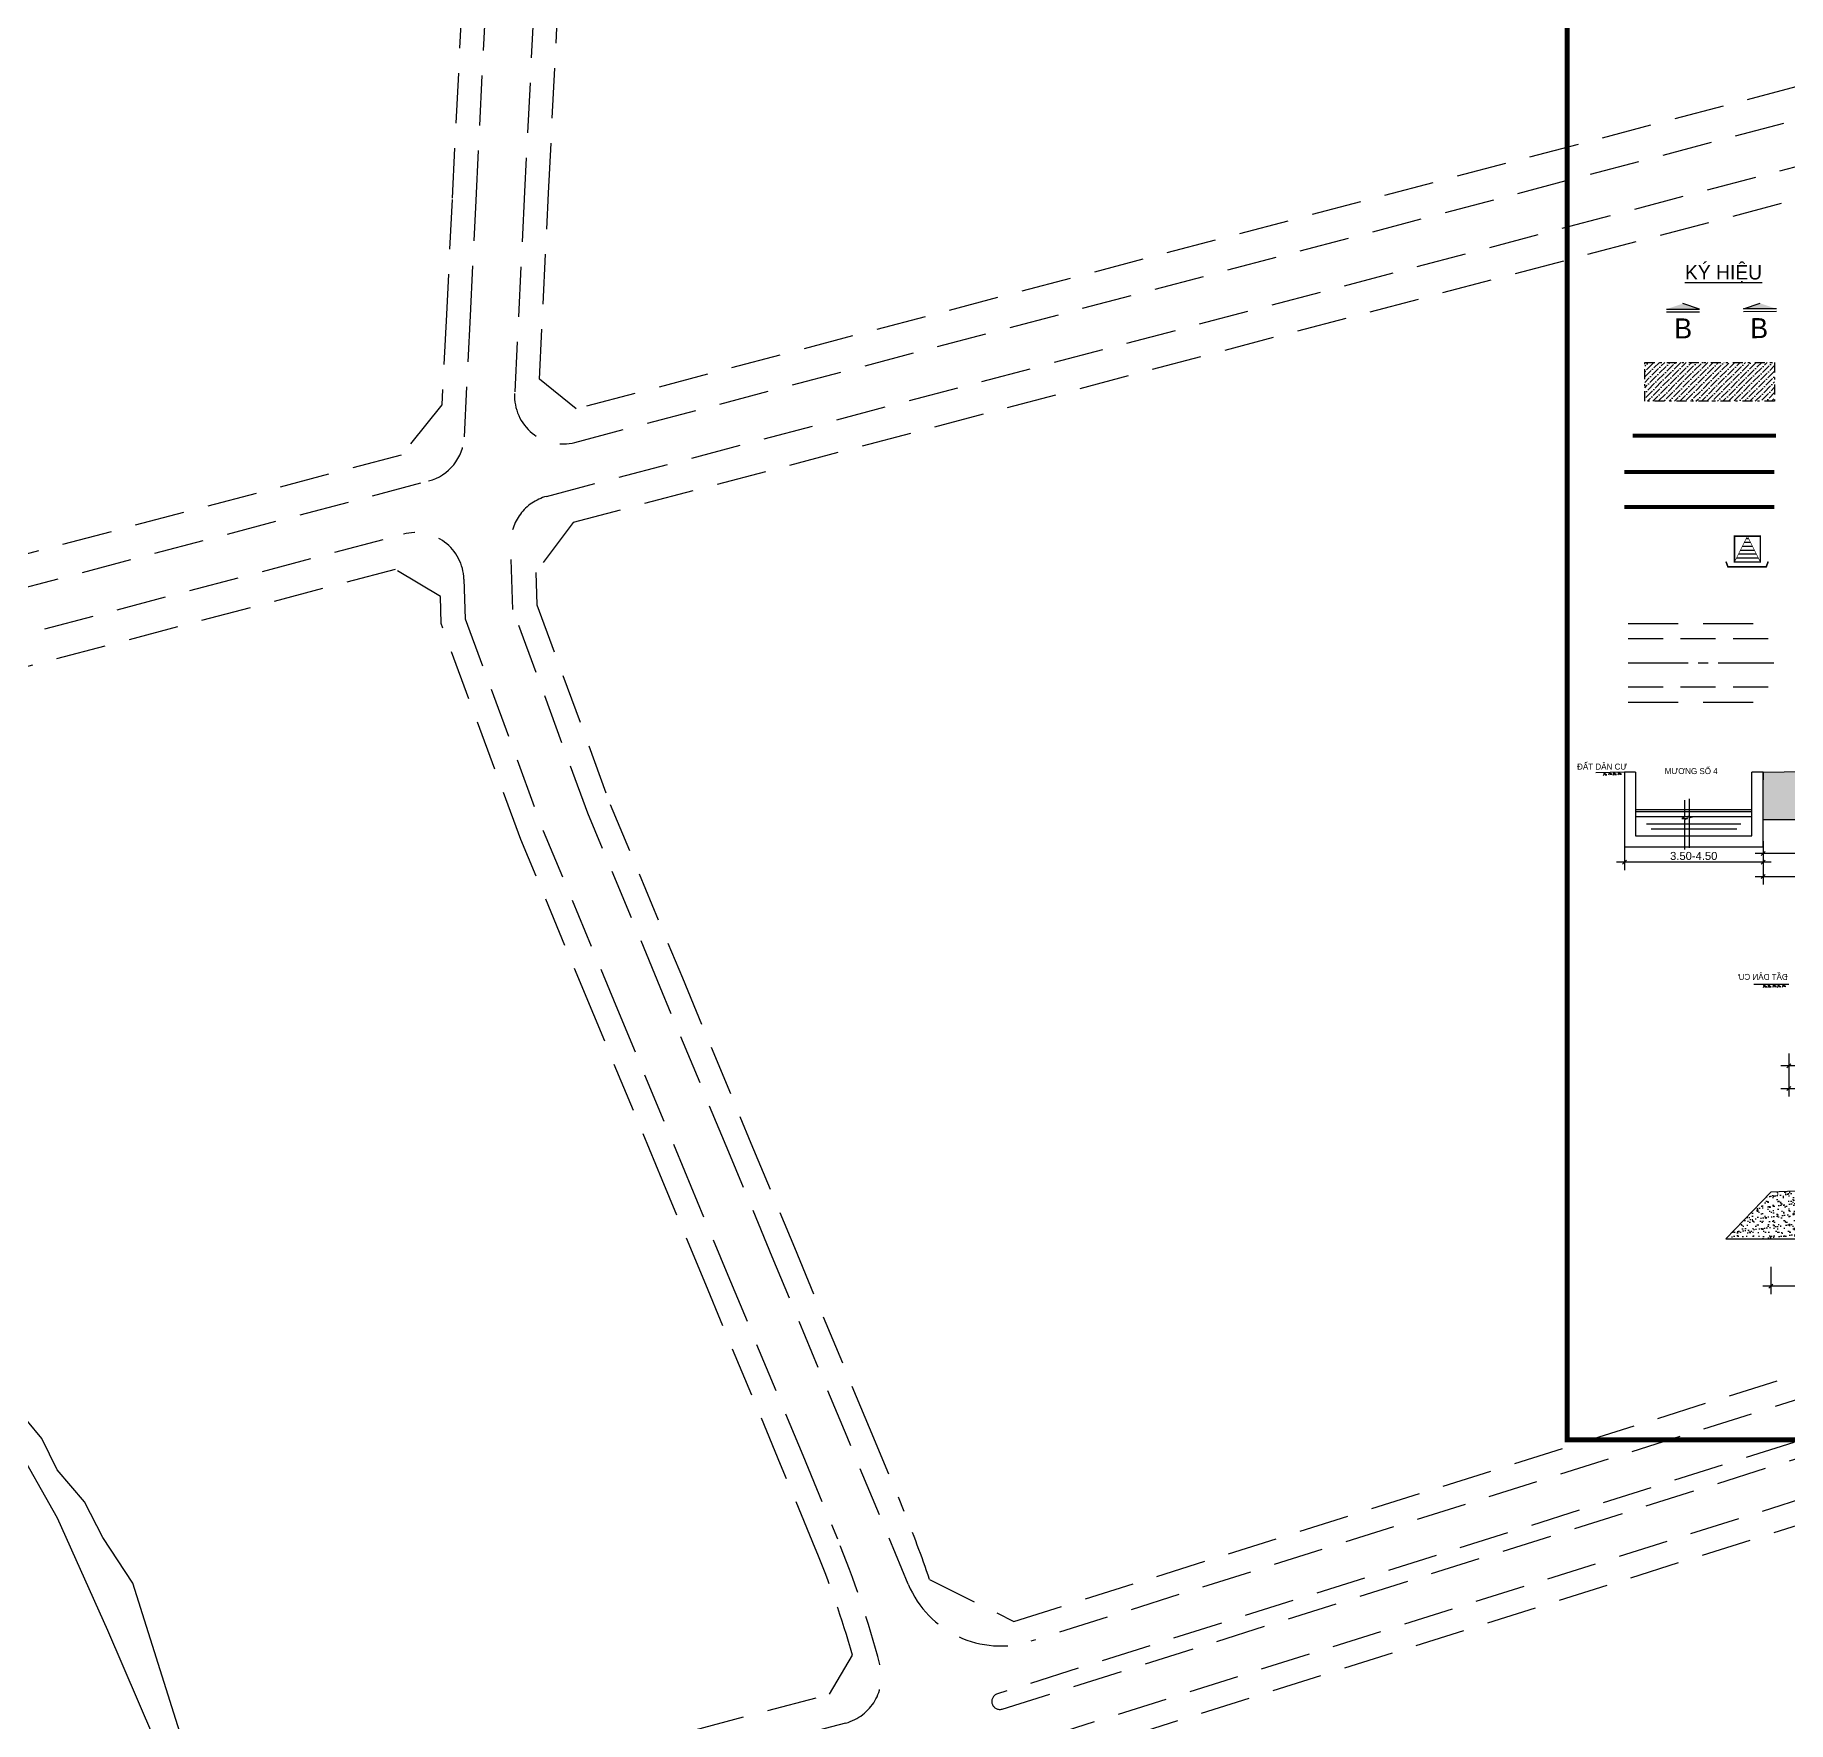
# Model space of a CAD drawing. Header units: metres. Extents: x 566243 to 572707, y 2062953 to 2068466.
# Drawn here: x 567591.1 to 568029.1, y 2065760.6 to 2066182.1 of the extents above; entities that cross this region are included whole.
import ezdxf
from ezdxf.enums import TextEntityAlignment as Align

# ---------------------------------------------------------------- set-up
doc = ezdxf.new("R2010")
doc.units = ezdxf.units.M
for name, pattern in [('CENTER2', [1.125, 0.75, -0.125, 0.125, -0.125]), ('HIDDEN', [0.375, 0.25, -0.125]), ('TIM1', [5.5, 2.5, -1.25, 0.5, -1.25])]:
    doc.linetypes.add(name, pattern=pattern)
doc.layers.get('0').update_dxf_attribs({"linetype": 'CONTINUOUS'})
doc.layers.get('DEFPOINTS').update_dxf_attribs({"linetype": 'CONTINUOUS'})
for name, color, linetype in [('A', 7, 'CONTINUOUS'), ('CHUQUYHOACH', 7, 'CONTINUOUS'), ('ddc', 32, 'CONTINUOUS'), ('DienHT', 1, 'CONTINUOUS'), ('DIENQH', 1, 'CONTINUOUS'), ('hacth', 7, 'CONTINUOUS'), ('Hatch GT', 8, 'CONTINUOUS'), ('Hien trang giao thong', 32, 'CONTINUOUS'), ('Khung ban ve', 7, 'CONTINUOUS'), ('LogDg phu', 7, 'CONTINUOUS'), ('MC', 7, 'CONTINUOUS'), ('neS', 250, 'TUONG_XAY'), ('RANHGIOI', 2, 'HIDDEN'), ('ViaHeSphu', 32, 'CONTINUOUS')]:
    doc.layers.add(name, color=color, linetype=linetype)
doc.styles.add('DIM', font='VNARIALN.ttf')
doc.styles.add('IN', font='VHAVAN.ttf', dxfattribs={"height": 2.5})
doc.styles.get("Standard").update_dxf_attribs({"font": 'VHARIALN.ttf'})
doc.styles.add('VnBlackH', font='VHBLACK.ttf')
doc.linetypes.add('DIEN22KV', pattern='A,12.7,-5.08,["22KV",Standard,S=2.54,R=0,X=-2.54,Y=-1.27],-9.08', length=26.86)
doc.linetypes.add('DIEN35KV', pattern='A,12.7,-5.08,["35KV",Standard,S=2.54,R=0,X=-2.54,Y=-1.27],-9.08', length=26.86)
doc.linetypes.add('TUONG_XAY', pattern='A,0.1,[130,ltypeshp.shx,S=0.15,R=-90,X=0,Y=0.12],0.05,[130,ltypeshp.shx,S=0.15,R=-90,X=-0.05,Y=0.24],0.01,[130,ltypeshp.shx,S=0.12,R=0,X=0.09,Y=0.12],0.01,[130,ltypeshp.shx,S=0.12,R=0,X=-0.22,Y=0.12],2.4', length=2.569999999999999)
doc.dimstyles.new('dimgt2', dxfattribs={"dimtxt": 2, "dimasz": 1, "dimexe": 2, "dimexo": 2, "dimgap": 0.5, "dimtad": 1, "dimdec": 1, "dimlfac": 0.08, "dimzin": 0, "dimdsep": 46, "dimtxsty": 'DIM', "dimblk": 'OBLIQUE', "dimcen": 20, "dimdle": 2, "dimclrd": 97, "dimclre": 97, "dimclrt": 7, "dimadec": 0, "dimazin": 0, "dimtfac": 1, "dimtdec": 1, "dimtofl": 0, "dimtmove": 0, "dimatfit": 3, "dimfxl": 1, "dimtolj": 1, "dimtzin": 0, "dimarcsym": 0})

# ---------------------------------------------------------------- blocks, each defined once
blk = doc.blocks.new('_Oblique')
at = {"color": 0, "linetype": 'ByBlock', "lineweight": -2}
blk.add_line((-0.5, -0.5), (0.5, 0.5), dxfattribs=at)
blk = doc.blocks.new('*D13')
at = {"layer": 'A', "color": 97, "lineweight": -2, "ltscale": 5}
for p, q in [((568024.8249231321, 2065874.292995737), (568024.8249231321, 2065867.51055246)), ((568065.4501938917, 2065874.175155067), (568065.4501938917, 2065867.51055246)), ((568067.4501938917, 2065869.51055246), (568022.8249231321, 2065869.51055246))]:
    blk.add_line(p, q, dxfattribs=at)
at = {"layer": 'DEFPOINTS', "color": 0, "ltscale": 5}
for p in [(568024.8249231321, 2065876.292995737), (568065.4501938917, 2065876.175155067), (568024.8249231321, 2065869.51055246)]:
    blk.add_point(p, dxfattribs=at)
at = {"layer": 'A', "color": 97, "lineweight": -2, "ltscale": 5, "rotation": 180}
blk.add_blockref('_Oblique', (568024.8249231321, 2065869.51055246), dxfattribs=at)
at = {"layer": 'A', "color": 97, "lineweight": -2, "ltscale": 5}
blk.add_blockref('_Oblique', (568065.4501938917, 2065869.51055246), dxfattribs=at)
at = {"layer": 'A', "color": 7, "ltscale": 5, "insert": (568045.1375585119, 2065871.03374482), "char_height": 2, "attachment_point": 5, "style": 'DIM'}
blk.add_mtext('\\A1;3.00 - 6.00', dxfattribs=at)
blk = doc.blocks.new('*D18')
at = {"layer": 'A', "color": 97, "lineweight": -2, "ltscale": 5}
for p, q in [((567988.214809462, 2065980.692459543), (567988.214809462, 2065973.465725805)), ((568022.8747155928, 2065980.692459543), (568022.8747155928, 2065973.465725805)), ((568024.8747155928, 2065975.465725805), (567986.214809462, 2065975.465725805))]:
    blk.add_line(p, q, dxfattribs=at)
at = {"layer": 'DEFPOINTS', "color": 0, "ltscale": 5}
for p in [(567988.214809462, 2065982.692459543), (568022.8747155928, 2065982.692459543), (567988.214809462, 2065975.465725805)]:
    blk.add_point(p, dxfattribs=at)
at = {"layer": 'A', "color": 97, "lineweight": -2, "ltscale": 5, "rotation": 180}
blk.add_blockref('_Oblique', (567988.214809462, 2065975.465725805), dxfattribs=at)
at = {"layer": 'A', "color": 97, "lineweight": -2, "ltscale": 5}
blk.add_blockref('_Oblique', (568022.8747155928, 2065975.465725805), dxfattribs=at)
at = {"layer": 'A', "color": 7, "ltscale": 5, "insert": (568005.5447625273, 2065976.988918165), "char_height": 2, "attachment_point": 5, "style": 'DIM'}
blk.add_mtext('\\A1;3.50-4.50', dxfattribs=at)
blk = doc.blocks.new('*D19')
at = {"layer": 'A', "color": 97, "lineweight": -2, "ltscale": 5}
for p, q in [((568022.8747155928, 2065980.692459543), (568022.8747155928, 2065969.884167688)), ((568110.3751396798, 2065980.692459543), (568110.3751396798, 2065969.884167688)), ((568020.8747155928, 2065971.884167688), (568112.3751396798, 2065971.884167688))]:
    blk.add_line(p, q, dxfattribs=at)
at = {"layer": 'DEFPOINTS', "color": 0, "ltscale": 5}
for p in [(568022.8747155928, 2065982.692459543), (568110.3751396798, 2065982.692459543), (568110.3751396798, 2065971.884167688)]:
    blk.add_point(p, dxfattribs=at)
at = {"layer": 'A', "color": 97, "lineweight": -2, "ltscale": 5, "rotation": 180}
blk.add_blockref('_Oblique', (568022.8747155928, 2065971.884167688), dxfattribs=at)
at = {"layer": 'A', "color": 97, "lineweight": -2, "ltscale": 5}
blk.add_blockref('_Oblique', (568110.3751396798, 2065971.884167688), dxfattribs=at)
at = {"layer": 'A', "color": 7, "ltscale": 5, "insert": (568066.6249276362, 2065973.405995792), "char_height": 2, "attachment_point": 5, "style": 'DIM'}
blk.add_mtext('\\A1;7.0', dxfattribs=at)
blk = doc.blocks.new('*D25')
at = {"layer": 'A', "color": 97, "lineweight": -2, "ltscale": 5}
for p, q in [((568022.8747155928, 2065980.692459543), (568022.8747155928, 2065975.602242251)), ((568044.751550836, 2065982.108522566), (568044.751550836, 2065975.602242251)), ((568046.751550836, 2065977.602242251), (568020.8747155928, 2065977.602242251))]:
    blk.add_line(p, q, dxfattribs=at)
at = {"layer": 'DEFPOINTS', "color": 0, "ltscale": 5}
for p in [(568022.8747155928, 2065982.692459543), (568044.751550836, 2065984.108522566), (568022.8747155928, 2065977.602242251)]:
    blk.add_point(p, dxfattribs=at)
at = {"layer": 'A', "color": 97, "lineweight": -2, "ltscale": 5, "rotation": 180}
blk.add_blockref('_Oblique', (568022.8747155928, 2065977.602242251), dxfattribs=at)
at = {"layer": 'A', "color": 97, "lineweight": -2, "ltscale": 5}
blk.add_blockref('_Oblique', (568044.751550836, 2065977.602242251), dxfattribs=at)
at = {"layer": 'A', "color": 7, "ltscale": 5, "insert": (568033.8131332144, 2065979.123388227), "char_height": 2, "attachment_point": 5, "style": 'DIM'}
blk.add_mtext('\\A1;1.75', dxfattribs=at)
blk = doc.blocks.new('*D29')
at = {"layer": 'A', "color": 97, "lineweight": -2, "ltscale": 5}
for p, q in [((568029.268234831, 2065927.668716721), (568029.268234831, 2065916.860424866)), ((568104.268658918, 2065927.668716721), (568104.268658918, 2065916.860424866)), ((568027.268234831, 2065918.860424866), (568106.268658918, 2065918.860424866))]:
    blk.add_line(p, q, dxfattribs=at)
at = {"layer": 'DEFPOINTS', "color": 0, "ltscale": 5}
for p in [(568029.268234831, 2065929.668716721), (568104.268658918, 2065929.668716721), (568104.268658918, 2065918.860424866)]:
    blk.add_point(p, dxfattribs=at)
at = {"layer": 'A', "color": 97, "lineweight": -2, "ltscale": 5, "rotation": 180}
blk.add_blockref('_Oblique', (568029.268234831, 2065918.860424866), dxfattribs=at)
at = {"layer": 'A', "color": 97, "lineweight": -2, "ltscale": 5}
blk.add_blockref('_Oblique', (568104.268658918, 2065918.860424866), dxfattribs=at)
at = {"layer": 'A', "color": 7, "ltscale": 5, "insert": (568066.7684468746, 2065920.382935098), "char_height": 2, "attachment_point": 5, "style": 'DIM'}
blk.add_mtext('\\A1;6.0', dxfattribs=at)
blk = doc.blocks.new('*D28')
at = {"layer": 'A', "color": 97, "lineweight": -2, "ltscale": 5}
for p, q in [((568029.268234831, 2065927.668716721), (568029.268234831, 2065922.578499429)), ((568044.8950700742, 2065929.084779744), (568044.8950700742, 2065922.578499429)), ((568046.8950700742, 2065924.578499429), (568027.268234831, 2065924.578499429))]:
    blk.add_line(p, q, dxfattribs=at)
at = {"layer": 'DEFPOINTS', "color": 0, "ltscale": 5}
for p in [(568044.8950700742, 2065931.084779744), (568029.268234831, 2065929.668716721), (568029.268234831, 2065924.578499429)]:
    blk.add_point(p, dxfattribs=at)
at = {"layer": 'A', "color": 97, "lineweight": -2, "ltscale": 5, "rotation": 180}
blk.add_blockref('_Oblique', (568029.268234831, 2065924.578499429), dxfattribs=at)
at = {"layer": 'A', "color": 97, "lineweight": -2, "ltscale": 5}
blk.add_blockref('_Oblique', (568044.8950700742, 2065924.578499429), dxfattribs=at)
at = {"layer": 'A', "color": 7, "ltscale": 5, "insert": (568037.0816524527, 2065926.100327533), "char_height": 2, "attachment_point": 5, "style": 'DIM'}
blk.add_mtext('\\A1;1.25', dxfattribs=at)
blk = doc.blocks.new('b')
at = {"layer": 'MC', "linetype": 'Continuous', "extrusion": (3.398234445398685e-17, -4.399193797516771e-09, 1)}
blk.add_hatch(color=6, dxfattribs=at).paths.add_polyline_path([(-355.9776598895644, 263.67439367949), (-192.9855340337491, 209.3436851481854), (-518.9697856602618, 209.3436850958051)])
at = {"layer": 'MC', "linetype": 'Continuous', "extrusion": (-3.398234445398685e-17, -4.399193797516771e-09, 1)}
blk.add_hatch(color=6, dxfattribs=at).paths.add_polyline_path([(402.383233551485, 263.67439367949), (239.3911076956696, 209.3436851481854), (565.3753593221821, 209.3436850958051)])
at = {"layer": 'MC', "color": 6, "linetype": 'Continuous'}
for p, q in [((-518.9697858043078, 209.3436851219953, 6.376863222257021e-06), (-192.9855340992245, 209.3436851219953, 6.376863211678193e-06)), ((-518.9697857846652, 182.1783308432479, 6.257357564245281e-06), (-192.9855340795818, 182.1783308694381, 6.257357553324969e-06)), ((-192.9855340992245, 209.3436851219953, 6.376863211678193e-06), (-355.9776599746824, 263.6743937318703, 6.615874533161828e-06)), ((239.391107761145, 209.3436851219953, 6.376863211678193e-06), (402.383233636603, 263.6743937318703, 6.615874533161828e-06)), ((565.3753594662281, 209.3436851219953, 6.376863222257021e-06), (239.391107761145, 209.3436851219953, 6.376863211678193e-06)), ((565.3753594465855, 182.1783308432479, 6.257357564245281e-06), (239.3911077415024, 182.1783308694381, 6.257357553324969e-06))]:
    blk.add_line(p, q, dxfattribs=at)
at = {"layer": 'MC', "style": 'VnBlackH'}
for rotation, p in [(5.336085543516835e-08, (-354.4816316134772, -78.89234789123141)), (359.9999999466392, (392.9094790841764, -78.89234789123141))]:
    blk.add_text('b', height=196.8503937007875, rotation=rotation, dxfattribs=at).set_placement(p, align=Align.CENTER)
blk = doc.blocks.new('tbaHT')
at = {"layer": 'DIENQH'}
h = blk.add_hatch(dxfattribs=at)
h.set_pattern_fill('LINE', color=1, scale=10.206, style=0)
h.set_pattern_definition([(0, (-157.9884933637186, -25.89227737475618), (0, 1.27575), [])])
h.paths.add_polyline_path([(0.1667718937081384, 13.62268785267413), (-4.065189386907, 5.159791355842975), (4.398733174204464, 5.159791355842975)])
at = {"layer": 'DIENQH', "color": 1}
for points, const_width in [([(-4.065189386907, 5.159791355842975), (4.398733174204464, 5.159791355842975), (4.398733174204464, 13.62371391683562), (-4.065189386907, 13.62371391683562)], 0.5103000000000001), ([(-4.065189386907, 5.159791355842975), (4.398733174204464, 5.159791355842975), (0.1667718937081384, 13.62268785267413)], 0.20412)]:
    blk.add_lwpolyline(points, close=True, dxfattribs=dict(at, const_width=const_width))
at = {"layer": 'DIENQH', "color": 1, "const_width": 0.5103000000000001}
blk.add_lwpolyline([(-6.864179360469189, 5.279665157089634), (-6.224528079258175, 3.587404652723269), (6.349411299422067, 3.587404652723269), (6.989062580633081, 5.279665157089634)], dxfattribs=at)

msp = doc.modelspace()

# ---------------------------------------------------------------- hatches: boundary and pattern name
at = {"layer": 'hacth'}
h = msp.add_hatch(dxfattribs=at)
h.set_pattern_fill('ANSI36', color=130, scale=0.3, style=0)
h.set_pattern_definition([(45, (0, 0), (0.5051394068101401, 1.852177824970513), [2.38125, -0.47625, 0, -0.47625])])
h.paths.add_polyline_path([(567993.2898612455, 2066100.337157409), (568025.756947753, 2066100.337157409), (568025.756947753, 2066090.638564249), (567993.2898612455, 2066090.638564249)])
at = {"layer": 'Hatch GT'}
h = msp.add_hatch(dxfattribs=at)
h.set_pattern_fill('AR-SAND', color=256, scale=0.039179104477612, style=0)
h.set_pattern_definition([(37.50000000000001, (1950.982445156435, 379.1639679425862), (-0.06268779331280792, 1.917477235805262), [0, -1.512626865671644, 0, -1.691753731343286, 0, -1.617117537313435]), (7.499999999999999, (1950.982445156435, 379.1639679425862), (1.761191967518297, 2.808456550734228), [0, -0.8160223880597026, 0, -1.363354477611942, 0, -0.522453358208956]), (327.5, (1949.758411574345, 379.1639679425862), (3.099037271468404, 0.005630760867436325), [0, -0.4975746268656723, 0, -1.79126865671642, 0, -2.33860074626866]), (317.5, (1949.758411574345, 379.1639679425862), (2.991545802596691, 0.8734171247017811), [0, -0.2487873134328362, 0, -1.174276119402987, 0, -1.343451492537315])])
h.paths.add_polyline_path([(568110.3751396798, 2065997.935359418), (568088.501550836, 2065998.310107694), (568088.501550836, 2065996.493601774), (568066.6284711001, 2065996.815129622), (568066.626550836, 2065996.815096702), (568066.626550836, 2065986.114749551), (568110.3751396798, 2065986.114749551)])
h.paths.add_polyline_path([(568066.626550836, 2065996.815096702), (568044.7515508359, 2065996.440086598), (568044.751550836, 2065998.31016766), (568022.8744618932, 2065997.935359419), (568022.8744618932, 2065986.114749551), (568066.626550836, 2065986.114749551)])
h = msp.add_hatch(dxfattribs=at)
h.set_pattern_fill('AR-SAND', color=256, scale=0.039179104477612, style=0)
h.set_pattern_definition([(37.50000000000001, (292138.760606044, 991645.1949684666), (-0.0626877933128078, 1.917477235805258), [0, -1.512626865671641, 0, -1.691753731343283, 0, -1.617117537313432]), (7.499999999999999, (292138.760606044, 991645.1949684666), (1.761191967518293, 2.808456550734225), [0, -0.8160223880597015, 0, -1.363354477611939, 0, -0.522453358208955]), (327.5, (292137.5365724619, 991645.1949684666), (3.099037271468399, 0.0056307608674365), [0, -0.4975746268656717, 0, -1.791268656716417, 0, -2.338600746268656]), (317.5, (292137.5365724619, 991645.1949684666), (2.991545802596685, 0.8734171247017793), [0, -0.2487873134328359, 0, -1.174276119402985, 0, -1.343451492537313])])
h.paths.add_polyline_path([(568078.4972734079, 2065881.295775076), (568065.449923132, 2065892.990395407), (568059.1955734951, 2065893.253108108), (568045.1400482064, 2065893.6278021), (568045.1400482064, 2065881.295775076)])
h.paths.add_polyline_path([(568045.1400482064, 2065881.295775076), (568045.1400482064, 2065893.6278021), (568045.1365481071, 2065893.627895406), (568031.0762263527, 2065893.252980144), (568024.8246587733, 2065892.990384302), (568013.5990966326, 2065881.295775076)])

# ---------------------------------------------------------------- linework, layer by layer
at = {"layer": 'ddc'}
for points in [[(567585.6980511614, 2065830.922550984), (567596.5853511499, 2065811.609551), (567609.1580262876, 2065783.553763302), (567620.684651151, 2065756.807550993), (567624.8898490216, 2065745.312109842), (567630.0085135553, 2065747.001198404), (567630.6299152002, 2065747.20625236), (567615.4846301835, 2065795.284819579), (567607.9862511443, 2065806.738551011), (567603.391425824, 2065815.637459006), (567596.6082511442, 2065823.596551011), (567592.7574511442, 2065831.417551011), (567589.1418511439, 2065835.746551012)], [(567592.7574511442, 2065831.417551011), (567589.1418511444, 2065835.746551011)]]:
    msp.add_lwpolyline(points, dxfattribs=at)
at = {"layer": 'DienHT', "linetype": 'DIEN35KV', "const_width": 1}
msp.add_lwpolyline([(567988.1939116158, 2066072.974776578), (568025.7183130146, 2066072.974776578)], dxfattribs=at)
at = {"layer": 'DienHT', "linetype": 'DIEN22KV', "const_width": 1}
msp.add_lwpolyline([(567988.1939116158, 2066064.165227727), (568025.7183130146, 2066064.165227727)], dxfattribs=at)
at = {"layer": 'Hatch GT'}
for points in [[(567983.0200597731, 2065997.122552181), (567983.3129997586, 2065997.732184238), (567983.3768254125, 2065997.304796025), (567983.868373797, 2065997.288947718), (567983.2441488496, 2065997.588899869), (567983.0828245012, 2065997.726162777), (567983.2103357697, 2065997.312718507)], [(567984.2869513242, 2065997.227287949), (567984.5798913097, 2065997.836920007), (567984.6437169637, 2065997.409531792), (567985.1352653481, 2065997.393683486), (567984.511040401, 2065997.693635636), (567984.3497160523, 2065997.830898545), (567984.4772273209, 2065997.417454276)], [(567985.424543204, 2065997.181813829), (567985.7174831894, 2065997.791445885), (567985.7813088432, 2065997.364057672), (567986.2728572278, 2065997.348209365), (567985.6486322805, 2065997.648161515), (567985.487307932, 2065997.785424423), (567985.6148192005, 2065997.371980155)], [(567986.6336869667, 2065997.260955165), (567986.9266269521, 2065997.870587222), (567986.9904526061, 2065997.443199008), (567987.4820009905, 2065997.427350701), (567986.8577760431, 2065997.727302851), (567986.6964516947, 2065997.86456576), (567986.8239629632, 2065997.451121491)], [(568004.4360030135, 2065991.300553163), (568004.4360030135, 2065986.944912214), (568003.7719775465, 2065986.754072487), (568005.242319652, 2065986.754072487), (568004.4360030135, 2065986.438344663), (568004.4360030135, 2065979.030016777)], [(568003.2028128605, 2065990.921679773), (568003.2028128605, 2065986.656246775), (568002.5387873935, 2065986.375199098), (568004.009129499, 2065986.375199098), (568003.2028128605, 2065986.059471273), (568003.2028128605, 2065978.651143387)], [(568022.937560647, 2065944.148740715), (568023.2306065822, 2065944.758321851), (568023.294357955, 2065944.33092255), (568023.7859035777, 2065944.314988812), (568023.1617307717, 2065944.61504945), (568023.000430282, 2065944.752340393), (568023.1278696917, 2065944.33887397)], [(568024.0751446061, 2065944.103068882), (568024.3681905414, 2065944.712650016), (568024.4319419141, 2065944.285250716), (568024.9234875366, 2065944.269316979), (568024.2993147307, 2065944.569377616), (568024.1380142408, 2065944.706668559), (568024.2654536506, 2065944.293202136)], [(568025.3420543412, 2065944.207584461), (568025.6351002766, 2065944.817165596), (568025.6988516493, 2065944.389766297), (568026.1903972719, 2065944.373832558), (568025.5662244658, 2065944.673893195), (568025.4049239763, 2065944.81118414), (568025.5323633857, 2065944.397717716)], [(568026.4796383003, 2065944.161912627), (568026.7726842357, 2065944.771493762), (568026.8364356083, 2065944.344094462), (568027.3279812307, 2065944.328160724), (568026.7038084246, 2065944.62822136), (568026.5425079352, 2065944.765512305), (568026.6699473448, 2065944.352045882)], [(568027.6887957995, 2065944.240843813), (568027.981841735, 2065944.850424947), (568028.0455931076, 2065944.423025647), (568028.53713873, 2065944.407091909), (568027.912965924, 2065944.707152546), (568027.7516654345, 2065944.844443491), (568027.8791048442, 2065944.430977066)]]:
    msp.add_lwpolyline(points, dxfattribs=at)
for points, elevation in [([(567990.9924645976, 2065986.886277047), (568020.0968067579, 2065986.886277047)], -3.883252e-10), ([(567991.027309462, 2065988.564187251), (568020.0619618932, 2065988.564187251)], -3.88324e-10), ([(567991.027309462, 2065988.071998249), (568020.0619618932, 2065988.071998249)], -3.883244e-10), ([(567993.7759991712, 2065984.984647993), (568017.3132721845, 2065984.984647993)], -3.883266e-10), ([(567994.89429838, 2065983.798923023), (568016.3169599785, 2065983.798923023)], -3.883276e-10)]:
    msp.add_lwpolyline(points, dxfattribs=dict(at, elevation=elevation))
at = {"layer": 'Khung ban ve', "const_width": 1.2}
msp.add_lwpolyline([(567973.9280794318, 2066641.109092405), (569223.9280794318, 2066641.109092405), (569223.9280794318, 2065831.109092405), (567973.9280794318, 2065831.109092405)], close=True, dxfattribs=at)
at = {"layer": 'LogDg phu', "linetype": 'HIDDEN', "ltscale": 50}
for points, elevation in [([(567725.9401865894, 2066080.33979733), (568049.5234121747, 2066165.767313561, 0.4981914510331077), (568056.7766802218, 2066183.499417597), (568043.1022949046, 2066206.5138684, -0.1449785006445798), (568028.6280563141, 2066263.636071019), (568037.6354412896, 2066489.927738149, 0.4280877767569961), (568025.556703401, 2066502.404687614), (568008.2587642425, 2066502.277496886, 0.1450850854462245), (567916.1629986268, 2066474.241157939), (567729.4099954761, 2066350.904046199, 0.2363348726012495), (567724.0438458779, 2066341.596119495), (567719.9008593707, 2066271.240114893), (567716.6114419358, 2066207.607695197), (567713.3971455975, 2066142.942733489), (567710.8918734312, 2066092.537971513, 0.5075175293600156)], 3.0256135e-09), ([(567832.7430979447, 2065763.825696021), (568139.0510482021, 2065860.432107382, 0.4142135623737495), (568139.7039554804, 2065861.6865842), (568139.1023994411, 2065863.593925491, 0.4142135623743699), (568137.8479226233, 2065864.246832769), (567831.5399723656, 2065767.640421408, 1.000000000027756)], 2.6014947e-09)]:
    msp.add_lwpolyline(points, format="xyb", close=True, dxfattribs=dict(at, elevation=elevation))
for points in [[(567402.8847708235, 2066261.320321084, 0.3160029663304504), (567391.7722121709, 2066248.141336407), (567385.5680698525, 2066178.132707365), (567370.3236995771, 2066003.063585927, 0.5192671827091861), (567385.3415711095, 2065990.420136915), (567689.4155301802, 2066070.697113679, 0.3266862290317931), (567698.3376309961, 2066081.703963448), (567699.8413475021, 2066111.961969019), (567701.2733520322, 2066140.767060157), (567703.7693523843, 2066190.990067241), (567706.9270911153, 2066254.529688149), (567709.6623751555, 2066301.534224373), (567710.8841320982, 2066322.284817115, 0.5103969669230377), (567692.0811793208, 2066337.669553474)], [(567793.9709257017, 2065831.843864622), (567775.264984491, 2065876.864723126), (567764.4249333385, 2065902.955846242), (567747.281988876, 2065944.214712572), (567729.2232768235, 2065987.679141002), (567710.464687371, 2066038.557694003), (567709.9613827929, 2066054.871221176, -0.3491088883845632), (567718.8925676671, 2066066.843741356), (568062.121914249, 2066157.457927314, -0.3349428730518062), (568075.501398561, 2066151.98508631), (568127.4823963502, 2066064.499317227, -0.1205589771397802), (568151.6159618457, 2065974.39224132), (568153.4779003186, 2065888.721569588, -0.3333358165583883), (568145.0901506676, 2065877.016522496), (567839.8815684333, 2065780.756840625, -0.3885952892119609), (567809.275189152, 2065795.007400011)], [(568141.8671922561, 2065850.834725481), (567839.5479728384, 2065755.486319626, 0.329890677393226), (567822.0686766575, 2065731.411147348), (567822.6236573436, 2065671.833480155), (567821.1706275612, 2065600.479249175, 0.5249747262411383), (567831.8561018949, 2065592.781168764), (568188.1182599403, 2065719.827957144, 0.4085812435176516), (568193.0167068782, 2065729.904615605), (568167.1740316962, 2065807.038307672, -0.0442762420745268), (568157.2597760389, 2065841.661338444, 0.448349121955387)]]:
    msp.add_lwpolyline(points, format="xyb", close=True, dxfattribs=at)
msp.add_lwpolyline([(567342.3764804489, 2065684.115206062), (567367.0485707542, 2065965.747305955, -0.3162801207754457), (567375.9396792423, 2065976.30254163), (567683.1664304101, 2066057.411870524, -0.4824600276535601), (567698.223831549, 2066046.179445665), (567698.5305658912, 2066036.237316696), (567718.0483342491, 2065983.299657691), (567736.2004704069, 2065939.6103724), (567753.3433037947, 2065898.351773408), (567764.1834572515, 2065872.260404062), (567782.889280884, 2065827.239828553), (567791.5580962572, 2065806.374498329, -0.033971309950736), (567802.1595765763, 2065774.99941431, -0.4141603264595829), (567793.6196556231, 2065760.3359426), (567355.0513083818, 2065644.551805246, -0.5192549419956226), (567340.033396713, 2065657.194793225), (567342.3764804489, 2065684.115206062)], format="xyb", dxfattribs=at)
for points in [[(567989.1317970117, 2066035.113797499), (568025.5319866999, 2066035.113797499)], [(567989.1317970117, 2066015.457485215), (568025.5319866999, 2066015.457485215)]]:
    msp.add_lwpolyline(points, dxfattribs=at)
at = {"layer": 'LogDg phu', "linetype": 'HIDDEN', "ltscale": 35}
for points in [[(567989.1317970117, 2066031.322808404), (568025.5319866999, 2066031.322808404)], [(567989.1317970117, 2066019.248474309), (568025.5319866999, 2066019.248474309)]]:
    msp.add_lwpolyline(points, dxfattribs=at)
at = {"layer": 'LogDg phu', "linetype": 'CENTER2', "ltscale": 20}
msp.add_lwpolyline([(567989.1317970117, 2066025.285641357), (568025.5319866999, 2066025.285641357)], dxfattribs=at)
at = {"layer": 'MC', "color": 13}
for p, q in [((568022.8744618932, 2065997.935423753), (568022.8744618932, 2065996.059185427)), ((568022.8747155928, 2065997.935363765), (568066.6256758113, 2065998.684925121)), ((568024.8246694322, 2065892.990395407), (568013.5990966335, 2065881.295775077)), ((568031.074923132, 2065893.252925402), (568024.8249231321, 2065892.990395407))]:
    msp.add_line(p, q, dxfattribs=at)
for points in [[(567988.214809462, 2065997.935651123), (567981.093158101, 2065997.749346343)], [(567988.214809462, 2065997.939670747), (567988.214809462, 2065986.114749551)], [(567991.027309462, 2065997.935423753), (567988.214809462, 2065997.935423753), (567988.214809462, 2065979.243216743), (568022.8744618932, 2065979.243216743), (568022.8744618932, 2065997.935423753), (568020.0619618932, 2065997.935423753)], [(567991.027309462, 2065997.935423753), (567991.027309462, 2065982.055716743), (568020.0619618932, 2065982.055716743), (568020.0619618932, 2065997.935423753)], [(568022.8744618932, 2065986.114749551), (568110.3751396798, 2065986.114749551)], [(568029.270036232, 2065944.919284586), (568020.5342741315, 2065944.91678324)], [(568013.5990966335, 2065881.295775076), (568078.497273407, 2065881.295775076)]]:
    msp.add_lwpolyline(points, dxfattribs=at)
at = {"layer": 'RANHGIOI', "color": 150, "linetype": 'TIM1'}
msp.add_lwpolyline([(567993.2898612455, 2066100.337157409), (568025.756947753, 2066100.337157409), (568025.756947753, 2066090.638564249), (567993.2898612455, 2066090.638564249)], close=True, dxfattribs=at)
at = {"layer": 'RANHGIOI', "color": 1, "ltscale": 9, "const_width": 1}
msp.add_lwpolyline([(567990.2806664705, 2066082.001580401), (568026.0977774154, 2066082.001580401)], dxfattribs=at)
at = {"layer": 'ViaHeSphu', "linetype": 'HIDDEN', "ltscale": 50}
for points in [[(567717.0778553096, 2066096.130812143), (567719.3897481108, 2066142.644882657), (567722.6037481108, 2066207.303882657), (567725.8917481108, 2066270.908882657), (567729.4753544193, 2066331.765518691), (567738.4070673825, 2066347.258141114), (567920.5720161782, 2066467.565168393, -0.1450850854462575), (568008.3175899828, 2066494.277196159), (568026.063350376, 2066494.407679691), (568033.7449515575, 2066486.472831643), (568024.8810235079, 2066263.785219096, 0.1449785005980277), (568039.8784273446, 2066204.598358557), (568052.7938630694, 2066182.861245467), (568049.1453024003, 2066173.941589259), (567726.2501643555, 2066088.695731398)], [(567795.3049309781, 2065777.329060083, 0.0297640177377033), (567786.0172738483, 2065804.072480294), (567777.348458475, 2065824.937810518), (567758.6426936319, 2065869.95824453), (567747.8024890228, 2065896.049736991), (567730.6597111725, 2065937.308202314), (567712.4608629617, 2065981.109916035), (567692.5635051514, 2066035.077128042), (567692.3556549432, 2066041.814142112), (567681.04124611, 2066048.576713288), (567384.9321327441, 2065970.402493813), (567374.390708235, 2065957.888056523), (567348.3771967472, 2065660.797325142), (567348.3771967472, 2065660.797325142), (567357.1788276309, 2065653.387578973), (567789.6106506462, 2065767.551644563)]]:
    msp.add_lwpolyline(points, format="xyb", close=True, dxfattribs=at)
msp.add_lwpolyline([(567703.6727481107, 2066301.886882657), (567700.9357481062, 2066254.852882568), (567697.7767481108, 2066191.287882657), (567695.2807481107, 2066141.064882657), (567693.8487481108, 2066112.259882657), (567692.7277145272, 2066089.702279366), (567682.5626351346, 2066077.162015131), (567387.4595869499, 2065999.253401668), (567378.6635572597, 2066006.662658737), (567379.2955818161, 2066013.877223573), (567393.5373806751, 2066177.432619838), (567399.2920948843, 2066242.369823345), (567409.8435592996, 2066254.883376001), (567695.8322747389, 2066330.385762111), (567704.9132380321, 2066322.95564048)], close=True, dxfattribs=at)
for points in [[(567716.1810699014, 2066047.843073574), (567716.4317481108, 2066039.717882657), (567734.8107481108, 2065989.868882657), (567752.8227481105, 2065946.516882658), (567769.9657481104, 2065905.257882658), (567780.8057481105, 2065879.166882659), (567799.5117481106, 2065834.145882657), (567808.1805634841, 2065813.280552434, -0.0174026163629556), (567814.585712669, 2065796.210250393), (567835.6569640579, 2065785.715782392), (568142.1827697513, 2065882.390903141), (568149.6384777903, 2065892.795292557), (568147.8668471932, 2065974.310759284, 0.1204742280587071), (568124.2253541803, 2066062.63964137), (568075.4418419731, 2066144.743934586), (568063.6204392827, 2066149.579446618), (567725.5434417464, 2066060.325505377), (567716.1830876971, 2066047.777671094)], [(567827.6066942061, 2065730.839830155, -0.0149386970037644), (567828.2199516615, 2065715.19958709), (567828.6242263754, 2065671.800339218), (567827.1468294163, 2065599.249504289), (567831.7545357746, 2065595.929998486), (568186.3141482532, 2065722.369641454), (568189.43524333, 2065728.790086447), (568163.64444232, 2065805.768947546, -0.0429791116498048), (568153.767500661, 2065839.978545641), (568144.7380789093, 2065845.448835324), (567840.4055507972, 2065749.465452012), (567827.6066942061, 2065730.839830155)]]:
    msp.add_lwpolyline(points, format="xyb", dxfattribs=at)

# ---------------------------------------------------------------- block references
at = {"layer": 'Hien trang giao thong', "xscale": 0.02539999994663729, "yscale": 0.02540000010142871, "zscale": 0.0254, "rotation": 0.1837625403825464}
msp.add_blockref('b', (568011.9067219931, 2066108.352018991), dxfattribs=at)
at = {"layer": 'neS', "xscale": 0.7619999999878928, "yscale": 0.7620000001043081, "zscale": 0.762}
msp.add_blockref('tbaHT', (568018.8275298474, 2066046.5295009), dxfattribs=at)

# ---------------------------------------------------------------- texts
at = {"layer": 'CHUQUYHOACH', "style": 'IN'}
msp.add_text('%%UKý hiÖu', height=3.599999999999999, dxfattribs=at).set_placement((568003.3528506088, 2066121.041385652))
at = {"layer": 'MC', "style": 'IN'}
for s, p in [('®Êt d©n c\xad', (567976.4002583316, 2065998.576048528)), ('M\xad¬ng sè 4', (567998.2931054604, 2065997.452959552))]:
    msp.add_text(s, height=1.5, dxfattribs=at).set_placement(p)
at = {"layer": 'MC', "style": 'IN', "text_generation_flag": 2}
msp.add_text('®Êt d©n c\xad', height=1.5, rotation=359.9900419617938, dxfattribs=at).set_placement((568029.0246110476, 2065946.026377001))

# ---------------------------------------------------------------- dimensions: what is measured, and where the dimension line sits
at = {"layer": 'A', "ltscale": 5}
dim = msp.add_linear_dim(base=(567988.214809462, 2065975.465725805), p1=(568022.8747155928, 2065982.692459543), p2=(567988.214809462, 2065982.692459543), text='3.50-4.50', dimstyle='dimgt2', dxfattribs=at)
dim.commit()
dim.dimension.update_dxf_attribs({"geometry": '*D18', "text_midpoint": (568005.5447625273, 2065976.988918165)})
for base, p1, p2, picture, middle in [((568022.8747155928, 2065977.602242251), (568044.751550836, 2065984.108522566), (568022.8747155928, 2065982.692459543), '*D25', (568033.8131332144, 2065979.123388227)), ((568029.268234831, 2065924.578499429), (568044.8950700742, 2065931.084779744), (568029.268234831, 2065929.668716721), '*D28', (568037.0816524527, 2065926.100327533))]:
    dim = msp.add_linear_dim(base=base, p1=p1, p2=p2, dimstyle='dimgt2', override={"dimdec": 2}, dxfattribs=at)
    dim.commit()
    dim.dimension.update_dxf_attribs({"geometry": picture, "text_midpoint": middle})
for base, p1, p2, picture, middle in [((568110.3751396798, 2065971.884167688), (568022.8747155928, 2065982.692459543), (568110.3751396798, 2065982.692459543), '*D19', (568066.6249276362, 2065973.405995792)), ((568104.268658918, 2065918.860424866), (568029.268234831, 2065929.668716721), (568104.268658918, 2065929.668716721), '*D29', (568066.7684468746, 2065920.382935098))]:
    dim = msp.add_linear_dim(base=base, p1=p1, p2=p2, dimstyle='dimgt2', dxfattribs=at)
    dim.commit()
    dim.dimension.update_dxf_attribs({"geometry": picture, "text_midpoint": middle})
dim = msp.add_linear_dim(base=(568024.8249231321, 2065869.51055246), p1=(568065.4501938917, 2065876.175155067), p2=(568024.8249231321, 2065876.292995737), text='3.00 - 6.00', dimstyle='dimgt2', override={"dimdec": 2}, dxfattribs=at)
dim.commit()
dim.dimension.update_dxf_attribs({"geometry": '*D13', "text_midpoint": (568045.1375585119, 2065871.03374482)})

doc.saveas('drawing.dxf')
